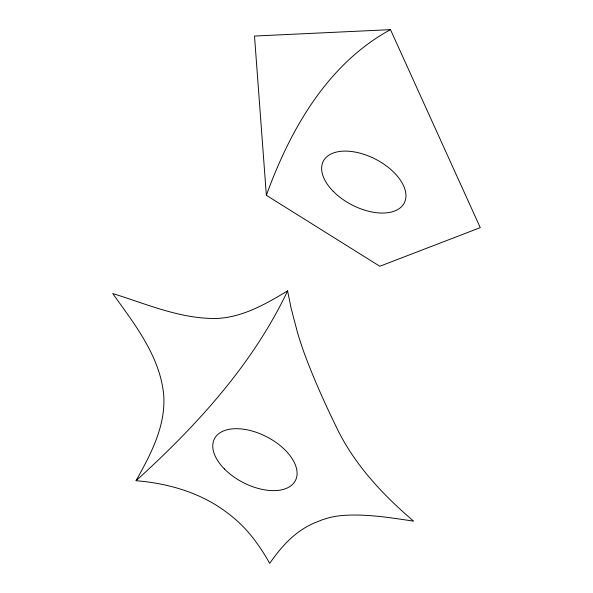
<?xml version="1.0" encoding="UTF-8"?>
<svg xmlns="http://www.w3.org/2000/svg" width="593" height="593" viewBox="0 0 593 593"><rect width="100%" height="100%" fill="white"/><g stroke="black" fill="none" stroke-linecap="round" stroke-linejoin="round"><path stroke-width="0.89" d="M266.353 195.305C290.044 129.934 327.418 63.888 390.483 29.65L480.263 227.638L379.809 266.264L266.353 195.305L254.501 36.04L390.483 29.65M287.583 290.896C252.529 364.851 196.135 426.189 136.064 480.708C168.501 483.369 201.027 492.768 227.171 512.73A83.62 47.247 27.3 0 1 237.178 520.876C250.52 532.899 260.92 547.791 269.719 563.35C279.073 549.904 289.955 537.028 304.039 528.341A184.26 104.101 27.3 0 1 313.148 523.471L322.518 519.698L329.211 517.682A111.336 62.902 27.3 0 1 340.982 515.621C365.303 513.516 389.616 517.593 413.603 521.136C383.775 495.689 356.208 466.483 338.381 431.222C326.12 406.205 314.542 380.802 304.802 354.688A644.843 364.317 27.3 0 1 297.582 332.858L291.222 308.664L287.583 290.896C265.812 303.987 242.567 317.396 216.534 318.478C180.472 319.041 146.582 304.016 112.737 293.542C134.507 324.156 159.94 356.045 163.698 394.79C166.003 425.841 150.666 454.438 136.064 480.708M224.384 468.93A45.55 25.729 27.3 0 0 295.366 480.619A45.55 25.729 27.3 0 0 245.035 429.436A45.55 25.729 27.3 0 0 224.384 468.93M333.251 191.346A45.55 25.729 27.3 0 0 404.233 203.036A45.55 25.729 27.3 0 0 353.902 151.852A45.55 25.729 27.3 0 0 333.251 191.346"/></g></svg>
